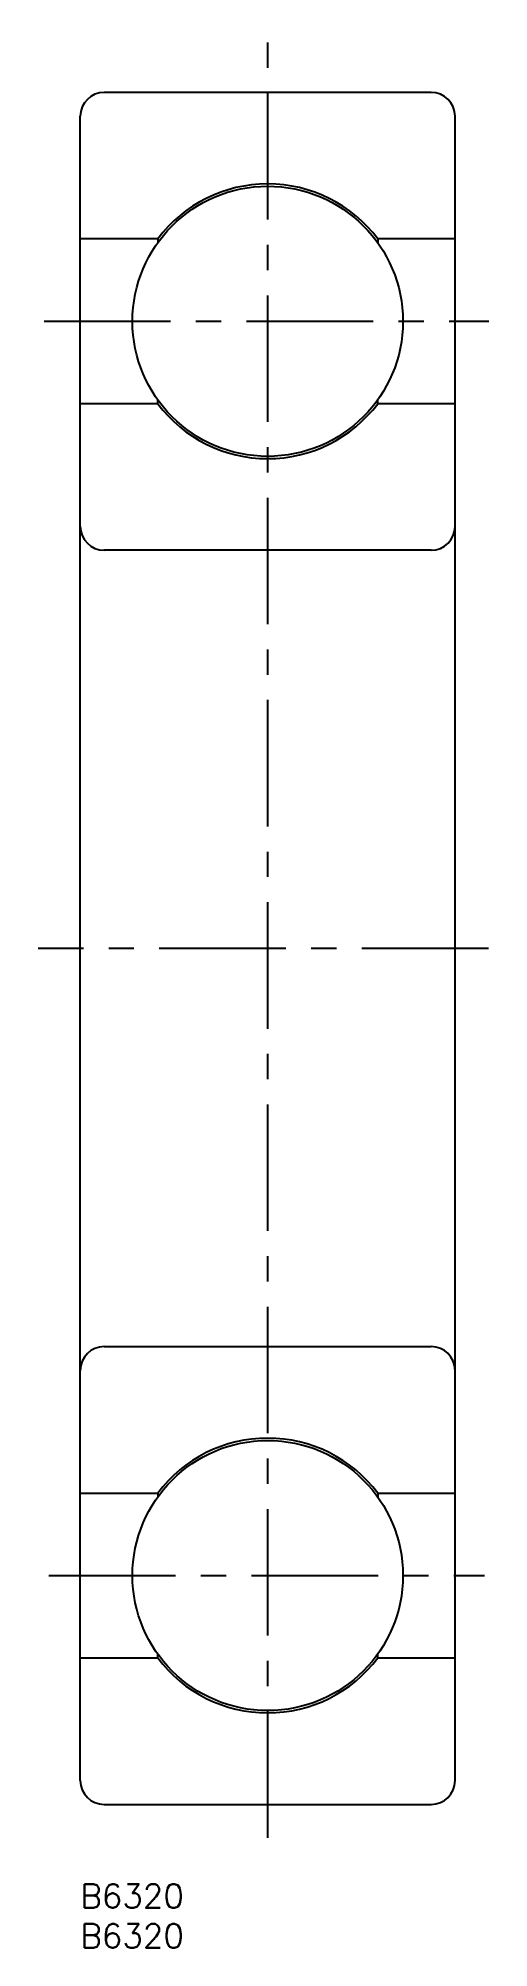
# Model space of a CAD drawing. Extents: x -5 to 51, y -8 to 232.
import ezdxf

# ---------------------------------------------------------------- set-up
doc = ezdxf.new("R2010")
doc.units = 0
doc.header["$LTSCALE"] = 0.5
doc.linetypes.add('CENTER', pattern=[50.8, 31.75, -6.35, 6.35, -6.35])
for name, color, linetype in [('MSM_CENTER', 1, 'CENTER'), ('MSM_CONTINUOUS', 7, 'CONTINUOUS'), ('MSM_PART_NUMBER', 7, 'CONTINUOUS')]:
    doc.layers.add(name, color=color, linetype=linetype)
doc.styles.get("Standard").update_dxf_attribs({"font": 'txt.shx', "height": 3, "bigfont": 'bigfont.shx'})

msp = doc.modelspace()

# ---------------------------------------------------------------- linework, layer by layer
at = {"layer": 'MSM_CENTER'}
for p, q in [((23.5, 5.82), (23.5, 231.8)), ((-4.55, 196.25), (51.22, 196.25)), ((51.18, 117.5), (-5.28, 117.5)), ((-3.94, 38.75), (50.7, 38.75))]:
    msp.add_line(p, q, dxfattribs=at)
at = {"layer": 'MSM_CONTINUOUS'}
for p, q in [((44, 225), (3, 225)), ((0, 13), (0, 222)), ((47, 13), (47, 222)), ((9.7, 206.6), (0, 206.6)), ((9.7, 206.6), (9.7, 206.11)), ((47, 206.6), (37.3, 206.6)), ((37.3, 206.6), (37.3, 206.11)), ((9.7, 185.9), (0, 185.9)), ((9.7, 185.9), (9.7, 186.39)), ((37.3, 185.9), (37.3, 186.39)), ((47, 185.9), (37.3, 185.9)), ((44, 167.5), (3, 167.5)), ((3, 67.5), (44, 67.5)), ((0, 49.1), (9.7, 49.1)), ((9.7, 49.1), (9.7, 48.61)), ((37.3, 49.1), (47, 49.1)), ((37.3, 49.1), (37.3, 48.61)), ((9.7, 28.4), (9.7, 28.89)), ((37.3, 28.4), (37.3, 28.89)), ((0, 28.4), (9.7, 28.4)), ((37.3, 28.4), (47, 28.4)), ((3, 10), (44, 10))]:
    msp.add_line(p, q, dxfattribs=at)
for centre in [(23.5, 196.25), (23.5, 38.75)]:
    msp.add_circle(centre, 16.96, dxfattribs=at)
for centre, radius, start, end in [((3, 222), 3, 90, 180), ((44, 222), 3, 0, 90), ((23.5, 196.25), 17.25, 36.8699, 143.1301), ((23.5, 196.25), 17.25, 216.8699, 323.1301), ((3, 170.5), 3, 180, 270), ((44, 170.5), 3, 270, 0), ((3, 64.5), 3, 90, 180), ((44, 64.5), 3, 360, 90), ((23.5, 38.75), 17.25, 36.8699, 143.1301), ((23.5, 38.75), 17.25, 216.8699, 323.1301), ((3, 13), 3, 180, 270), ((44, 13), 3, 270, 0)]:
    msp.add_arc(centre, radius, start, end, dxfattribs=at)

# ---------------------------------------------------------------- texts
at = {"layer": 'MSM_PART_NUMBER'}
for p in [(0, -3), (0, -8)]:
    msp.add_text('B6320', height=3, dxfattribs=at).set_placement(p)

doc.saveas('drawing.dxf')
